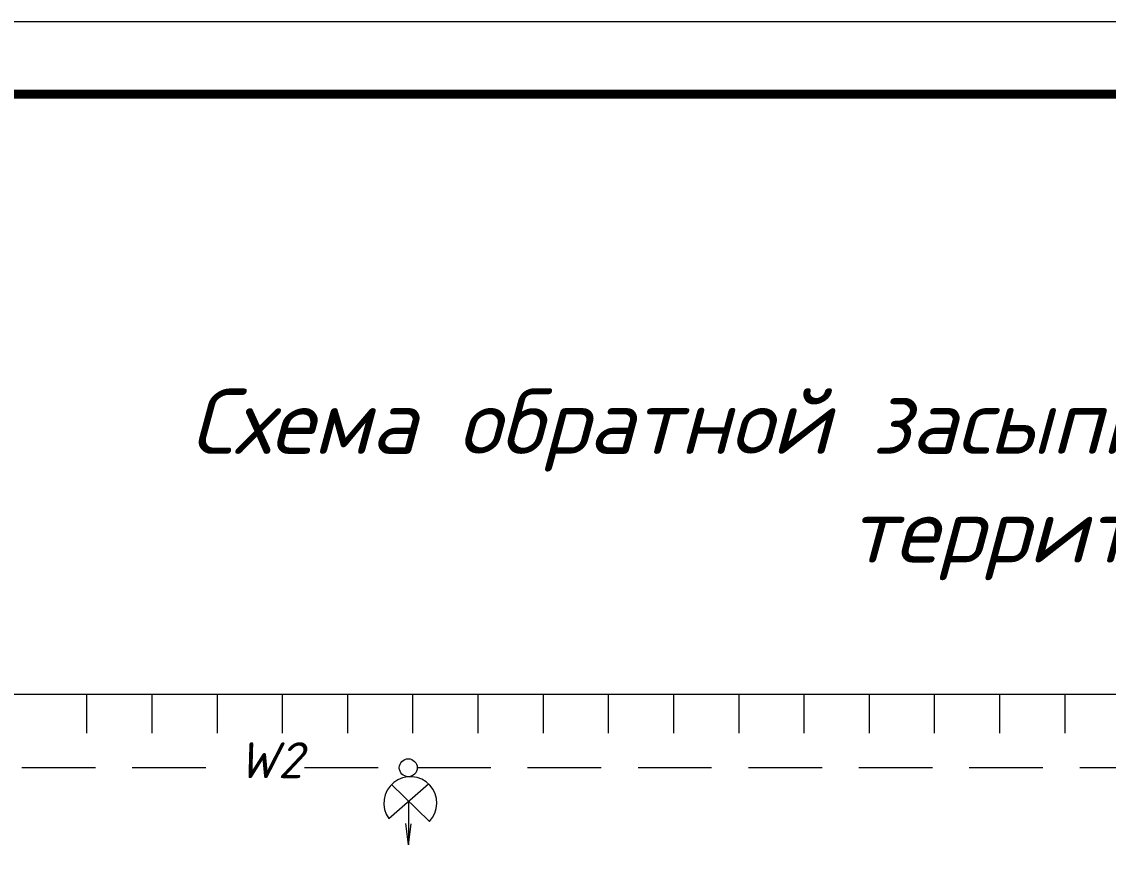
# Model space of a CAD drawing. Header units: millimetres. Extents: x 27137 to 30937, y -4667 to -569.
# Drawn here: x 28776 to 28851, y -3936.2 to -3878.8 of the extents above; entities that cross this region are included whole.
import ezdxf

# ---------------------------------------------------------------- set-up
doc = ezdxf.new("R2010")
doc.units = ezdxf.units.MM
doc.header["$LTSCALE"] = 0.4
doc.linetypes.add('штриховаяX2', pattern=[38.1, 25.4, -12.7])
doc.styles.add('Isocpeur', font='isocpeui.ttf', dxfattribs={"height": 2.5})

msp = doc.modelspace()

# ---------------------------------------------------------------- linework, layer by layer
at = {"lineweight": 15}
for p, q in [((28374.8656, -3925.1722), (28909.7171, -3925.1722)), ((28780.5043, -3927.8722), (28780.5043, -3925.1722)), ((28785.0043, -3927.8722), (28785.0043, -3925.1722)), ((28789.5043, -3927.8722), (28789.5043, -3925.1722)), ((28794.0043, -3927.8722), (28794.0043, -3925.1722)), ((28798.5043, -3927.8722), (28798.5043, -3925.1722)), ((28803.0043, -3927.8722), (28803.0043, -3925.1722)), ((28807.5043, -3927.8722), (28807.5043, -3925.1722)), ((28812.0043, -3927.8722), (28812.0043, -3925.1722)), ((28812.0043, -3927.8722), (28812.0043, -3925.1722)), ((28812.0043, -3927.8722), (28812.0043, -3925.1722)), ((28816.5043, -3927.8722), (28816.5043, -3925.1722)), ((28816.5043, -3927.8722), (28816.5043, -3925.1722)), ((28821.0043, -3927.8722), (28821.0043, -3925.1722)), ((28825.5043, -3927.8722), (28825.5043, -3925.1722)), ((28830.0043, -3927.8722), (28830.0043, -3925.1722)), ((28834.5043, -3927.8722), (28834.5043, -3925.1722)), ((28839.0043, -3927.8722), (28839.0043, -3925.1722)), ((28843.5043, -3927.8722), (28843.5043, -3925.1722)), ((28848.0043, -3927.8722), (28848.0043, -3925.1722)), ((28848.0043, -3927.8722), (28848.0043, -3925.1722))]:
    msp.add_line(p, q, dxfattribs=at)
at = {"linetype": 'штриховаяX2', "lineweight": 15, "ltscale": 0.5}
for p, q in [((28776.0043, -3930.2399), (28789.5268, -3930.2399)), ((28795.5288, -3930.2399), (28802.0623, -3930.2399)), ((28803.2955, -3930.2399), (28852.6329, -3930.2399))]:
    msp.add_line(p, q, dxfattribs=at)
at = {"lineweight": 15, "ltscale": 0.5}
for p, q in [((28801.3415, -3933.7548), (28804.0757, -3931.3561)), ((28804.133, -3933.9624), (28801.5157, -3931.4125)), ((28802.6982, -3932.5646), (28802.6982, -3935.5756)), ((28802.6982, -3935.5756), (28802.5041, -3934.1056)), ((28802.6982, -3935.5756), (28802.8897, -3934.1093))]:
    msp.add_line(p, q, dxfattribs=at)
at = {"color": 7, "lineweight": 15}
for points in [[(28327.3799, -4472.756), (29168.3799, -4472.756), (29168.3799, -3878.756), (28327.3799, -3878.756)], [(28347.3799, -4467.756), (29163.3799, -4467.756), (29163.3799, -3883.756), (28347.3799, -3883.756)]]:
    msp.add_lwpolyline(points, close=True, dxfattribs=at)
at = {"lineweight": 15, "const_width": 0.6}
msp.add_lwpolyline([(28347.3799, -3883.756), (29163.3799, -3883.756), (29163.3799, -4467.756), (28347.3799, -4467.756)], dxfattribs=at)
at = {"lineweight": 15, "ltscale": 0.5}
msp.add_circle((28802.6789, -3930.2491), 0.6167, dxfattribs=at)
msp.add_arc((28802.8244, -3932.6874), 1.8271, 315.74633, 215.748105, dxfattribs=at)

# ---------------------------------------------------------------- texts
at = {"lineweight": 15, "insert": (28849.9352, -3917.3077), "char_height": 4.5, "attachment_point": 8, "style": 'Isocpeur'}
msp.add_mtext_dynamic_manual_height_columns('Схема обратной засыпки и благоустройство территории', width=148.56988, gutter_width=12.5, heights=[0], dxfattribs=at)
at = {"linetype": 'штриховаяX2', "lineweight": 15, "insert": (28790.9109, -3928.487), "char_height": 2.48181, "attachment_point": 1, "style": 'Isocpeur'}
msp.add_mtext_dynamic_manual_height_columns('W2', width=3.719358, gutter_width=12.5, heights=[0], dxfattribs=at)

doc.saveas('drawing.dxf')
